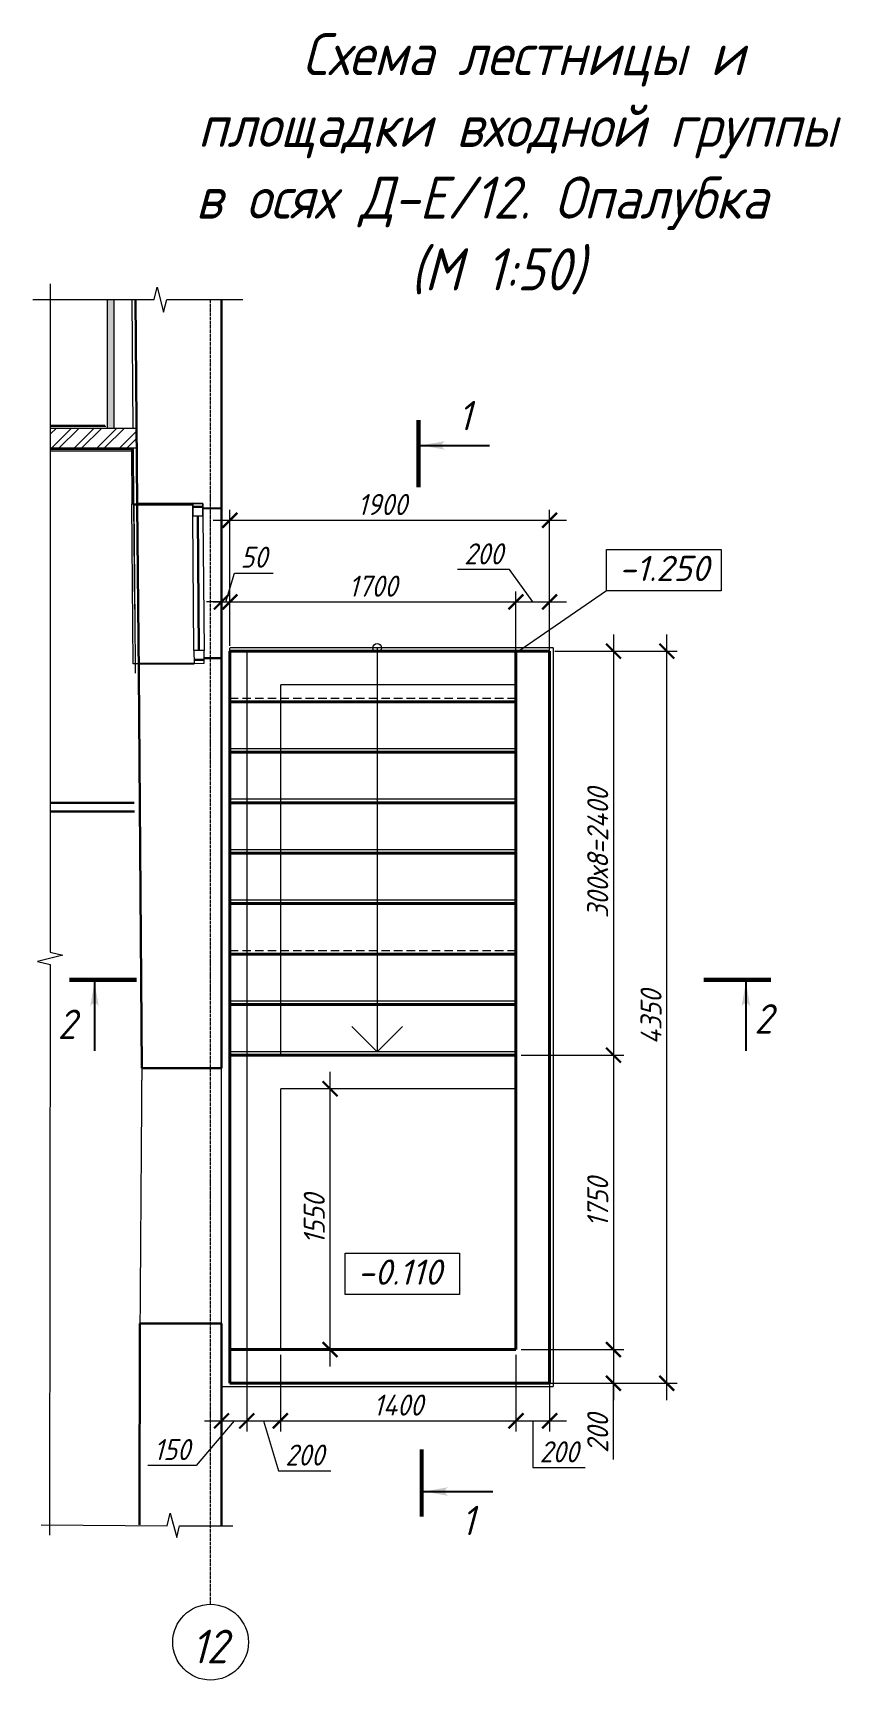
# Model space of a CAD drawing. Header units: millimetres. Extents: x 504091 to 2165846, y 135022 to 442887.
# Drawn here: x 1159379 to 1164181, y 239042 to 248829 of the extents above; entities that cross this region are included whole.
import ezdxf

# ---------------------------------------------------------------- set-up
doc = ezdxf.new("R2010")
doc.units = ezdxf.units.MM
for name, pattern in [('( Dashed )', [0.75, 0.5, -0.25]), ('ADSK_Линия сетки', [25, 20, -2.5, 0, -2.5]), ('ADSK_Штриховая_ш3 п1_5', [4.5, 3, -1.5]), ('осеваяX2', [4, 2.5, -0.5, 0.5, -0.5])]:
    doc.linetypes.add(name, pattern=pattern)
doc.layers.get('Defpoints').update_dxf_attribs({"color": 255})
for name, color, linetype, lineweight in [('+АР_Вспомогательная', 7, 'Continuous', 9), ('_ Окна', 7, 'Continuous', 30), ('Аннотация', 7, 'Continuous', 9), ('Лестницы', 7, 'Continuous', 18), ('Монолит тонкий', 204, 'Continuous', 9), ('Окна', 7, 'Continuous', 18), ('Оси', 165, 'осеваяX2', 13), ('отметки', 7, 'Continuous', 20), ('Размеры КР', 164, 'Continuous', 9), ('Стены внутренние', 7, 'Continuous', 18), ('Стены наружные', 7, 'Continuous', 18), ('Стены несущие', 7, 'Continuous', 30), ('Стены отделка', 7, 'Continuous', 30), ('Стены штриховка', 7, 'Continuous', 18), ('Стрелки вверх', 7, 'Continuous', 18)]:
    doc.layers.add(name, color=color, linetype=linetype, lineweight=lineweight)
doc.layers.add('PS_Обозначения', color=7, linetype='Continuous')
doc.layers.add('Линии', color=7, linetype='Continuous', lineweight=9, true_color=0x00a600)
doc.styles.add('GOST 2.304_new', font='isocpeur.ttf', dxfattribs={"width": 0.9, "oblique": 15})
doc.dimstyles.new('SPDS 1_50', dxfattribs={"dimscale": 50, "dimtxt": 2.5, "dimasz": 1.77, "dimexe": 1.25, "dimexo": 0.625, "dimtad": 1, "dimdec": 0, "dimrnd": 0.001, "dimzin": 9, "dimtxsty": 'GOST 2.304_new', "dimblk": 'ARCHTICK', "dimcen": 2.5, "dimdle": 2, "dimclrt": 256, "dimadec": 0, "dimazin": 2, "dimtfac": 0.75, "dimtdec": 0, "dimtmove": 1, "dimatfit": 3, "dimfxl": 0, "dimtolj": 1, "dimlwd": 9, "dimlwe": 9, "dimarcsym": 0})

# ---------------------------------------------------------------- blocks, each defined once
blk = doc.blocks.new('окна_rehau_однопольное_фрамуга_сверху - 910х2230 _нов_ ок-6-2054215-План 1-го этажа')
at = {"layer": '_ Окна', "lineweight": 18}
for p, q in [((-475, 75), (-475, 135)), ((-475, 135), (-399, 135)), ((-399, 135), (-399, 75)), ((399, 135), (399, 75)), ((475, 135), (399, 135)), ((475, 75), (475, 135)), ((-399, 75), (-475, 75)), ((399, 75), (475, 75))]:
    blk.add_line(p, q, dxfattribs=at)
at = {"layer": '_ Окна'}
for p, q in [((-455, 75), (-455, 135)), ((-399, 105), (399, 105)), ((455, 75), (455, 135))]:
    blk.add_line(p, q, dxfattribs=at)
at = {"layer": 'Окна'}
for p, q in [((-475, 135), (-475, 75)), ((-399, 135), (-475, 135)), ((-399, 135), (399, 135)), ((475, 135), (399, 135)), ((475, 75), (475, 135)), ((-475, 75), (-399, 75)), ((399, 75), (-399, 75)), ((399, 75), (475, 75))]:
    blk.add_line(p, q, dxfattribs=at)
blk = doc.blocks.new('_ArchTick')
at = {"color": 0, "linetype": 'ByBlock', "const_width": 0.15}
blk.add_lwpolyline([(-0.5, -0.5), (0.5, 0.5)], dxfattribs=at)
blk = doc.blocks.new('*D2184')
at = {"layer": 'Defpoints', "color": 0, "lineweight": 20, "transparency": 16777216}
for p in [(1160549.1, 245448.4), (1160499.1, 245316.6), (1160549.1, 245155.5)]:
    blk.add_point(p, dxfattribs=at)
at = {"layer": 'Размеры КР', "color": 0, "lineweight": 9, "transparency": 16777216}
for p, q in [((1160524.1, 245448.4), (1160575.7, 245620.2)), ((1160575.7, 245620.2), (1160806.7, 245620.2)), ((1160499.1, 245347.8), (1160499.1, 245510.9)), ((1160549.1, 245186.8), (1160549.1, 245510.9)), ((1160499.1, 245448.4), (1160410.6, 245448.4)), ((1160499.1, 245448.4), (1160549.1, 245448.4)), ((1160499.1, 245448.4), (1160549.1, 245448.4)), ((1160549.1, 245448.4), (1160637.6, 245448.4))]:
    blk.add_line(p, q, dxfattribs=at)
at = {"layer": 'Размеры КР', "color": 0, "lineweight": 9, "transparency": 16777216, "xscale": 88.5, "yscale": 88.5, "zscale": 88.5}
blk.add_blockref('_ArchTick', (1160499.1, 245448.4), dxfattribs=at)
at = {"layer": 'Размеры КР', "color": 0, "lineweight": 9, "transparency": 16777216, "xscale": 88.5, "yscale": 88.5, "zscale": 88.5, "rotation": 180}
blk.add_blockref('_ArchTick', (1160549.1, 245448.4), dxfattribs=at)
at = {"layer": 'Размеры КР', "lineweight": 20, "transparency": 16777216, "insert": (1160691.2, 245714), "char_height": 125, "attachment_point": 5, "style": 'GOST 2.304_new'}
blk.add_mtext('\\A1;50', dxfattribs=at)
blk = doc.blocks.new('*D2185')
at = {"layer": 'Defpoints', "color": 0, "lineweight": 20, "transparency": 16777216}
for p in [(1162249.1, 245448.4), (1160549.1, 245155.5), (1162249.1, 245106.3)]:
    blk.add_point(p, dxfattribs=at)
at = {"layer": 'Размеры КР', "color": 0, "lineweight": 9, "transparency": 16777216}
for p, q in [((1160549.1, 245186.8), (1160549.1, 245510.9)), ((1162249.1, 245137.6), (1162249.1, 245510.9)), ((1160449.1, 245448.4), (1162349.1, 245448.4))]:
    blk.add_line(p, q, dxfattribs=at)
at = {"layer": 'Размеры КР', "color": 0, "lineweight": 9, "transparency": 16777216, "xscale": 88.5, "yscale": 88.5, "zscale": 88.5, "rotation": 180}
blk.add_blockref('_ArchTick', (1160549.1, 245448.4), dxfattribs=at)
at = {"layer": 'Размеры КР', "color": 0, "lineweight": 9, "transparency": 16777216, "xscale": 88.5, "yscale": 88.5, "zscale": 88.5}
blk.add_blockref('_ArchTick', (1162249.1, 245448.4), dxfattribs=at)
at = {"layer": 'Размеры КР', "lineweight": 20, "transparency": 16777216, "insert": (1161399.1, 245542.1), "char_height": 125, "attachment_point": 5, "style": 'GOST 2.304_new'}
blk.add_mtext('\\A1;1700', dxfattribs=at)
blk = doc.blocks.new('*D2186')
at = {"layer": 'Defpoints', "color": 0, "lineweight": 20, "transparency": 16777216}
for p in [(1162449.1, 245448.4), (1162249.1, 245106.3), (1162449.1, 245081)]:
    blk.add_point(p, dxfattribs=at)
at = {"layer": 'Размеры КР', "color": 0, "lineweight": 9, "transparency": 16777216}
for p, q in [((1162211.3, 245640.1), (1161901.6, 245640.1)), ((1162349.1, 245448.4), (1162211.3, 245640.1)), ((1162249.1, 245137.6), (1162249.1, 245510.9)), ((1162449.1, 245112.3), (1162449.1, 245510.9)), ((1162149.1, 245448.4), (1162549.1, 245448.4))]:
    blk.add_line(p, q, dxfattribs=at)
at = {"layer": 'Размеры КР', "color": 0, "lineweight": 9, "transparency": 16777216, "xscale": 88.5, "yscale": 88.5, "zscale": 88.5, "rotation": 180}
blk.add_blockref('_ArchTick', (1162249.1, 245448.4), dxfattribs=at)
at = {"layer": 'Размеры КР', "color": 0, "lineweight": 9, "transparency": 16777216, "xscale": 88.5, "yscale": 88.5, "zscale": 88.5}
blk.add_blockref('_ArchTick', (1162449.1, 245448.4), dxfattribs=at)
at = {"layer": 'Размеры КР', "lineweight": 20, "transparency": 16777216, "insert": (1162056.5, 245733.9), "char_height": 125, "attachment_point": 5, "style": 'GOST 2.304_new'}
blk.add_mtext('\\A1;200', dxfattribs=at)
blk = doc.blocks.new('*D2187')
at = {"layer": 'Defpoints', "color": 0, "lineweight": 20, "transparency": 16777216}
for p in [(1162449.1, 245155.5), (1162249.1, 242755.5), (1162828.4, 242755.5)]:
    blk.add_point(p, dxfattribs=at)
at = {"layer": 'Размеры КР', "color": 0, "lineweight": 9, "transparency": 16777216}
for p, q in [((1162828.4, 245255.5), (1162828.4, 242655.5)), ((1162480.4, 245155.5), (1162890.9, 245155.5)), ((1162280.4, 242755.5), (1162890.9, 242755.5))]:
    blk.add_line(p, q, dxfattribs=at)
at = {"layer": 'Размеры КР', "color": 0, "lineweight": 9, "transparency": 16777216, "xscale": 88.5, "yscale": 88.5, "zscale": 88.5}
for p, rotation in [((1162828.4, 245155.5), 90), ((1162828.4, 242755.5), 270)]:
    blk.add_blockref('_ArchTick', p, dxfattribs=dict(at, rotation=rotation))
at = {"layer": 'Размеры КР', "lineweight": 20, "transparency": 16777216, "insert": (1162734.7, 243955.5), "char_height": 125, "attachment_point": 5, "rotation": 90, "style": 'GOST 2.304_new'}
blk.add_mtext('\\A1;300х8=2400', dxfattribs=at)
blk = doc.blocks.new('*D2188')
at = {"layer": 'Defpoints', "color": 0, "lineweight": 20, "transparency": 16777216}
for p in [(1162249.1, 242755.5), (1162249.1, 241005.8), (1162828.4, 241005.8)]:
    blk.add_point(p, dxfattribs=at)
at = {"layer": 'Размеры КР', "color": 0, "lineweight": 9, "transparency": 16777216}
for p, q in [((1162828.4, 242855.5), (1162828.4, 240905.8)), ((1162280.4, 242755.5), (1162890.9, 242755.5)), ((1162280.4, 241005.8), (1162890.9, 241005.8))]:
    blk.add_line(p, q, dxfattribs=at)
at = {"layer": 'Размеры КР', "color": 0, "lineweight": 9, "transparency": 16777216, "xscale": 88.5, "yscale": 88.5, "zscale": 88.5}
for p, rotation in [((1162828.4, 242755.5), 90), ((1162828.4, 241005.8), 270)]:
    blk.add_blockref('_ArchTick', p, dxfattribs=dict(at, rotation=rotation))
at = {"layer": 'Размеры КР', "lineweight": 20, "transparency": 16777216, "insert": (1162734.7, 241880.7), "char_height": 125, "attachment_point": 5, "rotation": 90, "style": 'GOST 2.304_new'}
blk.add_mtext('\\A1;1750', dxfattribs=at)
blk = doc.blocks.new('*D2189')
at = {"layer": 'Defpoints', "color": 0, "lineweight": 20, "transparency": 16777216}
for p in [(1162249.1, 241005.8), (1162357.1, 240805.8), (1162828.4, 240805.8)]:
    blk.add_point(p, dxfattribs=at)
at = {"layer": 'Размеры КР', "color": 0, "lineweight": 9, "transparency": 16777216}
for p, q in [((1162828.4, 241105.8), (1162828.4, 240705.8)), ((1162280.4, 241005.8), (1162890.9, 241005.8)), ((1162388.3, 240805.8), (1162890.9, 240805.8)), ((1162828.4, 240352.6), (1162828.4, 240805.8))]:
    blk.add_line(p, q, dxfattribs=at)
at = {"layer": 'Размеры КР', "color": 0, "lineweight": 9, "transparency": 16777216, "xscale": 88.5, "yscale": 88.5, "zscale": 88.5}
for p, rotation in [((1162828.4, 241005.8), 90), ((1162828.4, 240805.8), 270)]:
    blk.add_blockref('_ArchTick', p, dxfattribs=dict(at, rotation=rotation))
at = {"layer": 'Размеры КР', "lineweight": 20, "transparency": 16777216, "insert": (1162734.7, 240507.5), "char_height": 125, "attachment_point": 5, "rotation": 90, "style": 'GOST 2.304_new'}
blk.add_mtext('\\A1;200', dxfattribs=at)
blk = doc.blocks.new('*D2192')
at = {"layer": 'Defpoints', "color": 0, "lineweight": 20, "transparency": 16777216}
for p in [(1160649.1, 241058.8), (1160499.1, 240716.4), (1160649.1, 240582.4)]:
    blk.add_point(p, dxfattribs=at)
at = {"layer": 'Размеры КР', "color": 0, "lineweight": 9, "transparency": 16777216}
for p, q in [((1160649.1, 241027.5), (1160649.1, 240519.9)), ((1160499.1, 240685.1), (1160499.1, 240519.9)), ((1160574.1, 240582.4), (1160348.4, 240318)), ((1160399.1, 240582.4), (1160749.1, 240582.4)), ((1160348.4, 240318), (1160061.2, 240318))]:
    blk.add_line(p, q, dxfattribs=at)
at = {"layer": 'Размеры КР', "color": 0, "lineweight": 9, "transparency": 16777216, "xscale": 88.5, "yscale": 88.5, "zscale": 88.5, "rotation": 180}
blk.add_blockref('_ArchTick', (1160499.1, 240582.4), dxfattribs=at)
at = {"layer": 'Размеры КР', "color": 0, "lineweight": 9, "transparency": 16777216, "xscale": 88.5, "yscale": 88.5, "zscale": 88.5}
blk.add_blockref('_ArchTick', (1160649.1, 240582.4), dxfattribs=at)
at = {"layer": 'Размеры КР', "lineweight": 20, "transparency": 16777216, "insert": (1160204.8, 240411.7), "char_height": 125, "attachment_point": 5, "style": 'GOST 2.304_new'}
blk.add_mtext('\\A1;150', dxfattribs=at)
blk = doc.blocks.new('*D2193')
at = {"layer": 'Defpoints', "color": 0, "lineweight": 20, "transparency": 16777216}
for p in [(1160649.1, 241058.8), (1160849.1, 241005.8), (1160849.1, 240582.4)]:
    blk.add_point(p, dxfattribs=at)
at = {"layer": 'Размеры КР', "color": 0, "lineweight": 9, "transparency": 16777216}
for p, q in [((1160649.1, 241027.5), (1160649.1, 240519.9)), ((1160849.1, 240974.6), (1160849.1, 240519.9)), ((1160549.1, 240582.4), (1160949.1, 240582.4)), ((1160749.1, 240582.4), (1160838.2, 240285.6)), ((1160838.2, 240285.6), (1161147.9, 240285.6))]:
    blk.add_line(p, q, dxfattribs=at)
at = {"layer": 'Размеры КР', "color": 0, "lineweight": 9, "transparency": 16777216, "xscale": 88.5, "yscale": 88.5, "zscale": 88.5, "rotation": 180}
blk.add_blockref('_ArchTick', (1160649.1, 240582.4), dxfattribs=at)
at = {"layer": 'Размеры КР', "color": 0, "lineweight": 9, "transparency": 16777216, "xscale": 88.5, "yscale": 88.5, "zscale": 88.5}
blk.add_blockref('_ArchTick', (1160849.1, 240582.4), dxfattribs=at)
at = {"layer": 'Размеры КР', "lineweight": 20, "transparency": 16777216, "insert": (1160993.1, 240379.3), "char_height": 125, "attachment_point": 5, "style": 'GOST 2.304_new'}
blk.add_mtext('\\A1;200', dxfattribs=at)
blk = doc.blocks.new('*D2194')
at = {"layer": 'Defpoints', "color": 0, "lineweight": 20, "transparency": 16777216}
for p in [(1160849.1, 241005.8), (1162249.1, 241005.8), (1162249.1, 240582.4)]:
    blk.add_point(p, dxfattribs=at)
at = {"layer": 'Размеры КР', "color": 0, "lineweight": 9, "transparency": 16777216}
for p, q in [((1160849.1, 240974.6), (1160849.1, 240519.9)), ((1162249.1, 240974.6), (1162249.1, 240519.9)), ((1160749.1, 240582.4), (1162349.1, 240582.4))]:
    blk.add_line(p, q, dxfattribs=at)
at = {"layer": 'Размеры КР', "color": 0, "lineweight": 9, "transparency": 16777216, "xscale": 88.5, "yscale": 88.5, "zscale": 88.5, "rotation": 180}
blk.add_blockref('_ArchTick', (1160849.1, 240582.4), dxfattribs=at)
at = {"layer": 'Размеры КР', "color": 0, "lineweight": 9, "transparency": 16777216, "xscale": 88.5, "yscale": 88.5, "zscale": 88.5}
blk.add_blockref('_ArchTick', (1162249.1, 240582.4), dxfattribs=at)
at = {"layer": 'Размеры КР', "lineweight": 20, "transparency": 16777216, "insert": (1161549.1, 240676.2), "char_height": 125, "attachment_point": 5, "style": 'GOST 2.304_new'}
blk.add_mtext('\\A1;1400', dxfattribs=at)
blk = doc.blocks.new('*D2195')
at = {"layer": 'Defpoints', "color": 0, "lineweight": 20, "transparency": 16777216}
for p in [(1162249.1, 241005.8), (1162449.1, 240919.7), (1162449.1, 240582.4)]:
    blk.add_point(p, dxfattribs=at)
at = {"layer": 'Размеры КР', "color": 0, "lineweight": 9, "transparency": 16777216}
for p, q in [((1162249.1, 240974.6), (1162249.1, 240519.9)), ((1162449.1, 240888.5), (1162449.1, 240519.9)), ((1162149.1, 240582.4), (1162549.1, 240582.4)), ((1162349.1, 240582.4), (1162349.9, 240304.5)), ((1162349.9, 240304.5), (1162659.7, 240304.5))]:
    blk.add_line(p, q, dxfattribs=at)
at = {"layer": 'Размеры КР', "color": 0, "lineweight": 9, "transparency": 16777216, "xscale": 88.5, "yscale": 88.5, "zscale": 88.5, "rotation": 180}
blk.add_blockref('_ArchTick', (1162249.1, 240582.4), dxfattribs=at)
at = {"layer": 'Размеры КР', "color": 0, "lineweight": 9, "transparency": 16777216, "xscale": 88.5, "yscale": 88.5, "zscale": 88.5}
blk.add_blockref('_ArchTick', (1162449.1, 240582.4), dxfattribs=at)
at = {"layer": 'Размеры КР', "lineweight": 20, "transparency": 16777216, "insert": (1162504.8, 240398.3), "char_height": 125, "attachment_point": 5, "style": 'GOST 2.304_new'}
blk.add_mtext('\\A1;200', dxfattribs=at)
blk = doc.blocks.new('*D2209')
at = {"layer": 'Defpoints', "color": 0, "lineweight": 20, "transparency": 16777216}
for p in [(1162449.1, 245155.5), (1163145.3, 245155.5), (1162449.3, 240805.8)]:
    blk.add_point(p, dxfattribs=at)
at = {"layer": 'Размеры КР', "color": 0, "lineweight": 9, "transparency": 16777216}
for p, q in [((1163145.3, 240705.8), (1163145.3, 245255.5)), ((1162480.4, 245155.5), (1163207.8, 245155.5)), ((1162480.6, 240805.8), (1163207.8, 240805.8))]:
    blk.add_line(p, q, dxfattribs=at)
at = {"layer": 'Размеры КР', "color": 0, "lineweight": 9, "transparency": 16777216, "xscale": 88.5, "yscale": 88.5, "zscale": 88.5}
for p, rotation in [((1163145.3, 245155.5), 90), ((1163145.3, 240805.8), 270)]:
    blk.add_blockref('_ArchTick', p, dxfattribs=dict(at, rotation=rotation))
at = {"layer": 'Размеры КР', "lineweight": 20, "transparency": 16777216, "insert": (1163051.6, 242980.7), "char_height": 125, "attachment_point": 5, "rotation": 90, "style": 'GOST 2.304_new'}
blk.add_mtext('\\A1;4350', dxfattribs=at)
blk = doc.blocks.new('*D2210')
at = {"layer": 'Defpoints', "color": 0, "lineweight": 20, "transparency": 16777216}
for p in [(1162449.1, 245933.6), (1160549.1, 245155.5), (1162449.1, 245115.2)]:
    blk.add_point(p, dxfattribs=at)
at = {"layer": 'Размеры КР', "color": 0, "lineweight": 9, "transparency": 16777216}
for p, q in [((1160549.1, 245186.8), (1160549.1, 245996.1)), ((1162449.1, 245146.4), (1162449.1, 245996.1)), ((1160449.1, 245933.6), (1162549.1, 245933.6))]:
    blk.add_line(p, q, dxfattribs=at)
at = {"layer": 'Размеры КР', "color": 0, "lineweight": 9, "transparency": 16777216, "xscale": 88.5, "yscale": 88.5, "zscale": 88.5, "rotation": 180}
blk.add_blockref('_ArchTick', (1160549.1, 245933.6), dxfattribs=at)
at = {"layer": 'Размеры КР', "color": 0, "lineweight": 9, "transparency": 16777216, "xscale": 88.5, "yscale": 88.5, "zscale": 88.5}
blk.add_blockref('_ArchTick', (1162449.1, 245933.6), dxfattribs=at)
at = {"layer": 'Размеры КР', "lineweight": 20, "transparency": 16777216, "insert": (1161454.6, 246027.3), "char_height": 125, "attachment_point": 5, "style": 'GOST 2.304_new'}
blk.add_mtext('\\A1;1900', dxfattribs=at)
blk = doc.blocks.new('*D2218')
at = {"layer": 'Defpoints', "color": 0, "lineweight": 20, "transparency": 16777216}
for p in [(1161144.3, 242555.5), (1161225.4, 242555.5), (1161140.8, 241005.8)]:
    blk.add_point(p, dxfattribs=at)
at = {"layer": 'Размеры КР', "color": 0, "lineweight": 9, "transparency": 16777216}
for p, q in [((1161144.3, 240905.8), (1161144.3, 242655.5)), ((1161194.2, 242555.5), (1161081.8, 242555.5)), ((1161172, 241005.8), (1161206.8, 241005.8))]:
    blk.add_line(p, q, dxfattribs=at)
at = {"layer": 'Размеры КР', "color": 0, "lineweight": 9, "transparency": 16777216, "xscale": 88.5, "yscale": 88.5, "zscale": 88.5}
for p, rotation in [((1161144.3, 242555.5), 90), ((1161144.3, 241005.8), 270)]:
    blk.add_blockref('_ArchTick', p, dxfattribs=dict(at, rotation=rotation))
at = {"layer": 'Размеры КР', "lineweight": 20, "transparency": 16777216, "insert": (1161050.6, 241780.7), "char_height": 125, "attachment_point": 5, "rotation": 90, "style": 'GOST 2.304_new'}
blk.add_mtext('\\A1;1550', dxfattribs=at)

msp = doc.modelspace()

# ---------------------------------------------------------------- hatches: boundary and pattern name
at = {"layer": 'PS_Обозначения', "ltscale": 50}
for points in [[(1161682.4961, 246378.4422), (1161832.4961, 246404.8422, 0.839099631), (1161832.4961, 246352.0422)], [(1159744.6582, 243190.1343), (1159718.2582, 243040.1343, -0.839099631), (1159771.0582, 243040.1343)], [(1163615.0817, 243190.1343), (1163641.4817, 243040.1343, 0.839099631), (1163588.6817, 243040.1343)], [(1161701.0076, 240162.6774), (1161851.0076, 240136.2774, -0.839099631), (1161851.0076, 240189.0774)]]:
    msp.add_hatch(color=256, dxfattribs=at).paths.add_polyline_path(points, flags=0)
at = {"layer": 'Стены внутренние'}
msp.add_hatch(color=256, dxfattribs=at).paths.add_polyline_path([(1159861.1398, 246481.1159), (1159861.1398, 247244.564), (1159821.1398, 247244.564), (1159821.1398, 246481.1159)])
at = {"layer": 'Стены штриховка'}
h = msp.add_hatch(dxfattribs=at)
h.set_pattern_fill('ANSI32', color=256, scale=10)
h.set_pattern_definition([(45, (1006007.51, 238764.47), (-67.35192, 67.35192), []), (45, (1006052.41, 238764.47), (-67.35192, 67.35192), [])])
h.paths.add_polyline_path([(1159994.5809, 246481.1159), (1159481.7498, 246481.1159), (1159481.7498, 246361.1159), (1159995.3896, 246361.1159)])

# ---------------------------------------------------------------- linework, layer by layer
at = {"layer": '+АР_Вспомогательная', "color": 7, "linetype": 'Continuous', "ltscale": 50}
for points in [[(1159378.7881, 247244.564), (1160098.4816, 247244.564), (1160117.2316, 247319.564), (1160154.7316, 247169.564), (1160173.4816, 247244.564), (1160626.6354, 247244.564)], [(1159481.7498, 247337.6801), (1159481.7498, 243368.181), (1159556.7498, 243349.431), (1159406.7498, 243311.931), (1159481.7498, 243293.181), (1159477.9188, 239903.713)], [(1159427.5886, 239964.4872), (1160175.6286, 239959.4884), (1160194.3786, 240034.4884), (1160233.0786, 239889.4884), (1160250.6286, 239959.4884), (1160567.5193, 239959.4872)]]:
    msp.add_lwpolyline(points, dxfattribs=at)
at = {"layer": 'PS_Обозначения', "ltscale": 50}
for points in [[(1161669.9961, 246128.4422, 25, 25, 0), (1161669.9961, 246528.4422, 0, 0, 0)], [(1159994.6582, 243202.6343, 25, 25, 0), (1159594.6582, 243202.6343, 0, 0, 0)], [(1163365.0817, 243202.6343, 25, 25, 0), (1163765.0817, 243202.6343, 0, 0, 0)], [(1161688.5076, 240412.6774, 25, 25, 0), (1161688.5076, 240012.6774, 0, 0, 0)]]:
    msp.add_lwpolyline(points, format="xyseb", dxfattribs=at)
for points in [[(1161682.4961, 246378.4422), (1162092.3872, 246378.4422)], [(1159744.6582, 243190.1343), (1159744.6582, 242780.2432)], [(1163615.0817, 243190.1343), (1163615.0817, 242780.2432)], [(1161701.0076, 240162.6774), (1162110.8987, 240162.6774)]]:
    msp.add_lwpolyline(points, dxfattribs=at)
at = {"layer": 'Аннотация', "lineweight": 20}
for points in [[(1162787.7517, 245759.0241), (1163468.2506, 245759.0241), (1163468.2506, 245514.2657), (1162787.7517, 245514.2657)], [(1161233.7537, 241577.8658), (1161914.2527, 241577.8658), (1161914.2527, 241333.1073), (1161233.7537, 241333.1073)]]:
    msp.add_lwpolyline(points, close=True, dxfattribs=at)
at = {"layer": 'Лестницы'}
msp.add_line((1162787.7517, 245514.2657), (1162265.9843, 245155.5351), dxfattribs=at)
at = {"layer": 'Лестницы', "color": 5, "linetype": '( Dashed )', "lineweight": 9, "ltscale": 5}
for p, q in [((1162469.3024, 245175.5351), (1160549.1424, 245175.5351)), ((1162469.3024, 245175.5351), (1162469.3024, 240785.836)), ((1160649.1424, 245155.5351), (1160649.1424, 240805.836)), ((1160849.1424, 244955.5351), (1160849.1424, 242755.5351)), ((1162249.1424, 244955.5351), (1160849.1424, 244955.5351)), ((1162249.1424, 244575.5351), (1160549.1424, 244575.5351)), ((1162249.1424, 244275.5351), (1160549.1424, 244275.5351)), ((1162249.1424, 243975.5351), (1160549.1424, 243975.5351)), ((1162249.1424, 243675.5351), (1160549.1424, 243675.5351)), ((1162249.1424, 243075.5351), (1160549.1424, 243075.5351)), ((1162249.1424, 242775.5351), (1160549.1424, 242775.5351)), ((1162249.1424, 242555.5351), (1160849.1424, 242555.5351)), ((1160849.1424, 242555.5351), (1160849.1424, 241005.836)), ((1160499.1424, 240785.836), (1162469.3024, 240785.836))]:
    msp.add_line(p, q, dxfattribs=at)
at = {"layer": 'Лестницы', "color": 5, "linetype": '( Dashed )', "lineweight": 9, "ltscale": 100}
for p, q in [((1160549.1424, 245155.5351), (1160549.1424, 245175.5351)), ((1162249.1424, 244875.5351), (1160549.1424, 244875.5351)), ((1162249.1424, 243375.5351), (1160549.1424, 243375.5351))]:
    msp.add_line(p, q, dxfattribs=at)
at = {"layer": 'Лестницы', "color": 5, "linetype": '( Dashed )', "lineweight": 9, "ltscale": 5}
msp.add_lwpolyline([(1160499.1424, 242678.1811), (1160025.3493, 242677.2883), (1160014.5609, 241161.2906), (1160499.1424, 241161.2906)], close=True, dxfattribs=at)
at = {"layer": 'Линии', "color": 7, "linetype": 'ADSK_Штриховая_ш3 п1_5', "lineweight": 30}
for p, q in [((1159481.7498, 244253.6403), (1159981.1326, 244253.7062)), ((1159981.5291, 244203.3038), (1159481.7498, 244203.6403))]:
    msp.add_line(p, q, dxfattribs=at)
at = {"layer": 'Монолит тонкий', "lineweight": 40, "ltscale": 100}
for p, q in [((1162449.1424, 245155.5351), (1160549.1424, 245155.5351)), ((1160549.1424, 245155.5351), (1160549.1424, 240805.836)), ((1162249.1424, 245155.5351), (1162249.1424, 241005.836)), ((1162449.1424, 245155.5351), (1162449.1424, 240805.836)), ((1162249.1424, 244855.5351), (1160549.1424, 244855.5351)), ((1162249.1424, 244555.5351), (1160549.1424, 244555.5351)), ((1162249.1424, 244255.5351), (1160549.1424, 244255.5351)), ((1162249.1424, 243955.5351), (1160549.1424, 243955.5351)), ((1162249.1424, 243655.5351), (1160549.1424, 243655.5351)), ((1162249.1424, 243355.5351), (1160549.1424, 243355.5351)), ((1162249.1424, 243055.5351), (1160549.1424, 243055.5351)), ((1162249.1424, 242755.5351), (1160549.1424, 242755.5351)), ((1160549.1424, 241005.836), (1162249.1424, 241005.836)), ((1160549.1424, 240805.836), (1162449.3024, 240805.836))]:
    msp.add_line(p, q, dxfattribs=at)
at = {"layer": 'Оси', "linetype": 'ADSK_Линия сетки'}
msp.add_line((1160434.3793, 239492.2836), (1160434.3793, 247244.564), dxfattribs=at)
at = {"layer": 'Размеры КР', "lineweight": 20}
for points in [[(1160549.1424, 245155.5351), (1162449.1424, 245155.5351), (1162449.1424, 240805.836), (1160549.1424, 240805.836)], [(1160649.1424, 242755.5351), (1160849.1424, 242755.5351)]]:
    msp.add_lwpolyline(points, dxfattribs=at)
for centre, radius in [((1161424.3024, 245175.5351), 25.419), ((1160434.3793, 239267.2836), 225)]:
    msp.add_circle(centre, radius, dxfattribs=at)
at = {"layer": 'Стены внутренние'}
for p, q in [((1159983.2883, 245404.4046), (1159978.224, 246030.5841)), ((1159978.2725, 246024.5843), (1159998.2719, 246024.7461)), ((1160499.1424, 246004.7962), (1160499.1424, 246004.7962)), ((1159984.0077, 245404.4104), (1159983.2883, 245404.4046))]:
    msp.add_line(p, q, dxfattribs=at)
at = {"layer": 'Стены наружные'}
for p, q in [((1159974.6268, 245080.5239), (1159966.9438, 246030.4929)), ((1159978.9434, 246030.5899), (1159986.6264, 245080.621)), ((1160499.1424, 245113.767), (1160499.1424, 246004.7962))]:
    msp.add_line(p, q, dxfattribs=at)
at = {"layer": 'Стены несущие'}
for p, q in [((1159998.2233, 246030.7459), (1159988.4063, 247244.564)), ((1160499.1424, 246004.7962), (1160499.1424, 247244.564)), ((1159998.2233, 246030.7459), (1160328.2125, 246033.4147)), ((1160328.2611, 246027.4149), (1159998.2719, 246024.7461)), ((1159998.2719, 246024.7461), (1160007.0787, 245024.7846)), ((1160388.4532, 246003.9009), (1160499.1424, 246004.7962)), ((1160499.1424, 246004.7962), (1160388.4613, 246002.901)), ((1160499.1424, 242678.1811), (1160499.1424, 246004.7962)), ((1160006.6258, 245080.7827), (1160335.8956, 245083.4458)), ((1160395.651, 245113.9301), (1160499.1424, 245113.767)), ((1160499.1424, 245113.767), (1160395.6591, 245112.9301)), ((1160025.3482, 242677.4241), (1160007.0787, 245024.7846)), ((1160025.3482, 242677.4241), (1160499.1424, 242678.1811)), ((1160014.5613, 241161.3532), (1160011.7858, 239964.4884)), ((1160011.7858, 239964.4884), (1160014.5613, 241161.3532)), ((1160499.1424, 241161.2906), (1160014.5613, 241161.3532)), ((1160499.1424, 239959.4249), (1160499.1424, 241161.2906))]:
    msp.add_line(p, q, dxfattribs=at)
at = {"layer": 'Стены отделка', "lineweight": 9}
for p, q in [((1159821.1398, 246481.1159), (1159821.1398, 247244.564)), ((1159861.1398, 246481.1159), (1159861.1398, 247244.564)), ((1159974.5802, 246481.1159), (1159968.4057, 247244.564)), ((1160499.1424, 247244.564), (1160499.1424, 246004.7962)), ((1159805.2398, 246497.0159), (1159481.7498, 246497.0159)), ((1159481.7498, 246346.1159), (1159964.2293, 246346.1159)), ((1159964.3183, 246355.1159), (1159966.9438, 246030.4929)), ((1159978.224, 246030.5841), (1159975.5507, 246361.1159)), ((1159966.9438, 246030.4929), (1159998.2233, 246030.7459)), ((1160006.6258, 245080.7827), (1159974.6268, 245080.5239)), ((1159986.6264, 245080.621), (1159987.0793, 245024.6228)), ((1160007.0787, 245024.7846), (1160006.6258, 245080.7827)), ((1160499.1424, 245113.767), (1160499.1424, 242678.1811))]:
    msp.add_line(p, q, dxfattribs=at)
at = {"layer": 'Стены штриховка'}
for p, q in [((1159812.1398, 246490.1159), (1159481.7498, 246490.1159)), ((1159481.7498, 246481.1159), (1159994.5809, 246481.1159)), ((1159995.3896, 246361.1159), (1159481.7498, 246361.1159)), ((1159481.7498, 246355.1159), (1159975.4375, 246355.1159)), ((1159966.3184, 246355.1159), (1159968.9437, 246030.5091))]:
    msp.add_line(p, q, dxfattribs=at)
at = {"layer": 'Стрелки вверх'}
for p, q in [((1161424.3024, 245175.5351), (1161424.3024, 242775.5351)), ((1161424.3024, 242775.5351), (1161274.3024, 242925.5351)), ((1161424.3024, 242775.5351), (1161574.3024, 242925.5351))]:
    msp.add_line(p, q, dxfattribs=at)

# ---------------------------------------------------------------- block references
at = {"layer": 'Окна', "rotation": 270.4633818725635}
msp.add_blockref('окна_rehau_однопольное_фрамуга_сверху - 910х2230 _нов_ ок-6-2054215-План 1-го этажа', (1160257.0565, 245557.8237), dxfattribs=at)

# ---------------------------------------------------------------- texts
at = {"layer": 'PS_Обозначения', "style": 'GOST 2.304_new', "oblique": 15, "width": 0.9}
for s, p in [('1', (1161905.2353, 246467.979)), ('2', (1159525.9206, 242851.2194)), ('2', (1163665.2075, 242883.6308)), ('1', (1161923.7469, 239903.1405))]:
    msp.add_text(s, height=175, dxfattribs=at).set_placement(p)
at = {"layer": 'Аннотация', "lineweight": 9, "insert": (1160152.6237, 248828.3608), "char_height": 250, "attachment_point": 1, "line_spacing_factor": 1.022766, "style": 'GOST 2.304_new'}
msp.add_mtext_dynamic_manual_height_columns('\\pi826.68887;Схема лестницы и \\P\\pi205.76637;площадки входной группы \\P\\pi191.93606;в осях Д-Е/12. Опалубка  \\P\\pi1467.48098;(М 1:50)', width=4123.520034, gutter_width=2500, heights=[1983.7092], dxfattribs=at)
at = {"layer": 'Оси', "insert": (1160427.1692, 239241.7077), "char_height": 200, "width": 245.7, "attachment_point": 5, "line_spacing_factor": 1.022766, "style": 'GOST 2.304_new'}
msp.add_mtext('\\pt51.428,102.858,154.286,205.714,257.142,308.572,360,411.428,462.858,514.286,565.714,617.142,668.572,720,771.428,822.858,874.286,925.714,977.142,1028.572,1080,1131.428,1182.858,1234.286,1285.714,1337.142,1388.572,1440,1491.428,1542.858,1594.286,1645.714;12', dxfattribs=at)
at = {"layer": 'отметки', "lineweight": 20, "char_height": 150, "width": 771.616927, "attachment_point": 1, "line_spacing_factor": 1.022761, "style": 'GOST 2.304_new'}
for s, insert in [('{\\W1;-1.250}', (1162860.4983, 245722.5334)), ('{\\W1;-0.110}', (1161306.5004, 241541.3751))]:
    msp.add_mtext(s, dxfattribs=dict(at, insert=insert))

# ---------------------------------------------------------------- dimensions: what is measured, and where the dimension line sits
at = {"layer": 'Размеры КР', "lineweight": 20}
for base, p1, p2, picture, middle in [((1162449.1424, 245933.5939), (1160549.1424, 245155.5351), (1162449.1424, 245115.1595), '*D2210', (1161454.646, 245933.5939)), ((1162449.1424, 245448.3716), (1162249.1424, 245106.3399), (1162449.1424, 245081.0015), '*D2186', (1162180.0817, 245640.1371)), ((1160649.1424, 240582.4332), (1160499.1424, 240716.3844), (1160649.1424, 241058.7689), '*D2192', (1160317.1657, 240317.9544)), ((1162449.1424, 240582.4332), (1162249.1424, 241005.836), (1162449.1424, 240919.7421), '*D2195', (1162381.1985, 240304.5312))]:
    dim = msp.add_linear_dim(base=base, p1=p1, p2=p2, dimstyle='SPDS 1_50', dxfattribs=at)
    dim.commit()
    dim.dimension.update_dxf_attribs({"geometry": picture, "text_midpoint": middle, "dimtype": 160})
for base, p1, p2, picture, middle in [((1160549.1424, 245448.3716), (1160499.1424, 245316.5545), (1160549.1424, 245155.5351), '*D2184', (1160606.9549, 245713.9966)), ((1162249.1424, 245448.3716), (1160549.1424, 245155.5351), (1162249.1424, 245106.3399), '*D2185', (1161399.1424, 245542.1216)), ((1160849.1424, 240582.4332), (1160649.1424, 241058.7689), (1160849.1424, 241005.836), '*D2193', (1160869.4549, 240379.3082)), ((1162249.1424, 240582.4332), (1160849.1424, 241005.836), (1162249.1424, 241005.836), '*D2194', (1161549.1424, 240676.1832))]:
    dim = msp.add_linear_dim(base=base, p1=p1, p2=p2, dimstyle='SPDS 1_50', dxfattribs=at)
    dim.commit()
    dim.dimension.update_dxf_attribs({"geometry": picture, "text_midpoint": middle})
dim = msp.add_linear_dim(base=(1162828.4225, 242755.5351), p1=(1162449.1424, 245155.5351), p2=(1162249.1424, 242755.5351), angle=90, text='300х8=<>', dimstyle='SPDS 1_50', dxfattribs=at)
dim.commit()
dim.dimension.update_dxf_attribs({"geometry": '*D2187', "text_midpoint": (1162734.6725, 243955.5351)})
for base, p1, p2, picture, middle in [((1163145.3258, 245155.5351), (1162449.3024, 240805.836), (1162449.1424, 245155.5351), '*D2209', (1163051.5758, 242980.6856)), ((1162828.4225, 241005.836), (1162249.1424, 242755.5351), (1162249.1424, 241005.836), '*D2188', (1162734.6725, 241880.6856)), ((1161144.3057, 242555.5351), (1161140.7791, 241005.836), (1161225.4366, 242555.5351), '*D2218', (1161050.5557, 241780.6856))]:
    dim = msp.add_linear_dim(base=base, p1=p1, p2=p2, angle=90, dimstyle='SPDS 1_50', dxfattribs=at)
    dim.commit()
    dim.dimension.update_dxf_attribs({"geometry": picture, "text_midpoint": middle})
dim = msp.add_linear_dim(base=(1162828.4225, 240805.836), p1=(1162249.1424, 241005.836), p2=(1162357.0504, 240805.836), angle=90, dimstyle='SPDS 1_50', dxfattribs=at)
dim.commit()
dim.dimension.update_dxf_attribs({"geometry": '*D2189', "text_midpoint": (1162840.016, 240507.4691), "dimtype": 160})

doc.saveas('drawing.dxf')
